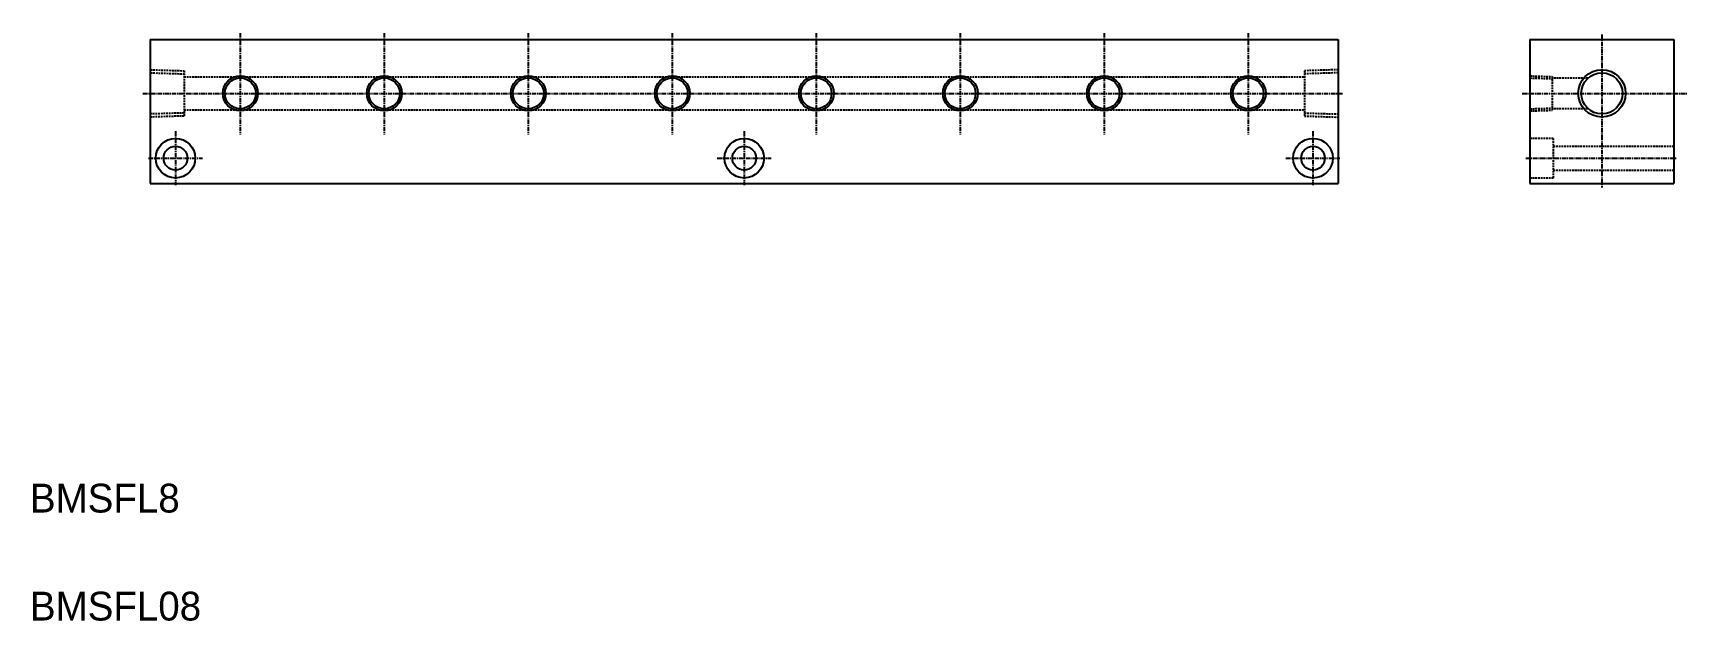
# Model space of a CAD drawing. Extents: x 1192 to 1651, y 302 to 465.
import ezdxf

# ---------------------------------------------------------------- set-up
doc = ezdxf.new("R2010")
doc.units = 0
doc.linetypes.add('CENTER', pattern=[2, 1.25, -0.25, 0.25, -0.25])
doc.linetypes.add('DASHED', pattern=[0.75, 0.5, -0.25])
doc.layers.get('0').update_dxf_attribs({"linetype": 'CONTINUOUS'})
doc.layers.add('CENTER', color=1, linetype='CENTER')

msp = doc.modelspace()

# ---------------------------------------------------------------- linework, layer by layer
at = {"color": 7, "linetype": 'CONTINUOUS'}
for p, q in [((1224.39, 463.66), (1554.39, 463.66)), ((1224.39, 463.66), (1224.39, 423.66)), ((1554.39, 463.66), (1554.39, 423.66)), ((1607.65, 463.66), (1647.65, 463.66)), ((1607.65, 463.66), (1607.65, 423.66)), ((1647.65, 463.66), (1647.65, 423.66)), ((1224.39, 423.66), (1554.39, 423.66)), ((1607.65, 423.66), (1647.65, 423.66))]:
    msp.add_line(p, q, dxfattribs=at)
at = {"color": 3, "linetype": 'DASHED'}
for p, q in [((1224.39, 455.24), (1233.79, 454.95)), ((1233.79, 454.95), (1233.79, 442.38)), ((1554.39, 455.24), (1544.99, 454.95)), ((1544.99, 454.95), (1544.99, 442.38)), ((1224.39, 454.38), (1233.79, 454.09)), ((1233.79, 453.26), (1544.99, 453.26)), ((1554.39, 454.38), (1544.99, 454.09)), ((1607.65, 453.53), (1613.85, 453.33)), ((1607.65, 452.95), (1613.85, 452.75)), ((1613.85, 453.33), (1613.85, 443.99)), ((1623.82, 452.91), (1613.85, 452.91)), ((1233.79, 443.23), (1224.39, 442.94)), ((1233.79, 442.38), (1224.39, 442.08)), ((1233.79, 444.06), (1544.99, 444.06)), ((1544.99, 443.23), (1554.39, 442.94)), ((1544.99, 442.38), (1554.39, 442.08)), ((1607.65, 444.38), (1613.85, 444.57)), ((1607.65, 443.8), (1613.85, 443.99)), ((1623.82, 444.41), (1613.85, 444.41)), ((1614.15, 436.16), (1607.65, 436.16)), ((1614.15, 436.16), (1614.15, 425.16)), ((1614.15, 433.96), (1647.65, 433.96)), ((1614.15, 427.36), (1647.65, 427.36)), ((1614.15, 425.16), (1607.65, 425.16))]:
    msp.add_line(p, q, dxfattribs=at)
for p, q in [((1607.65, 451.16), (1607.65, 451.16)), ((1607.65, 443.66), (1607.65, 443.66))]:
    msp.add_line(p, q)
at = {"color": 3, "linetype": 'CONTINUOUS'}
for centre, radius in [((1627.65, 448.66), 6.58), ((1249.39, 448.66), 4.86), ((1289.39, 448.66), 4.86), ((1329.39, 448.66), 4.86), ((1369.39, 448.66), 4.86), ((1409.39, 448.66), 4.86), ((1449.39, 448.66), 4.86), ((1489.39, 448.66), 4.86), ((1529.39, 448.66), 4.86)]:
    msp.add_circle(centre, radius, dxfattribs=at)
at = {"color": 7, "linetype": 'CONTINUOUS'}
for centre, radius in [((1249.39, 448.66), 4.28), ((1289.39, 448.66), 4.28), ((1329.39, 448.66), 4.28), ((1369.39, 448.66), 4.28), ((1409.39, 448.66), 4.28), ((1449.39, 448.66), 4.28), ((1489.39, 448.66), 4.28), ((1529.39, 448.66), 4.28), ((1627.65, 448.66), 5.72), ((1231.39, 430.66), 5.5), ((1231.39, 430.66), 3.3), ((1389.39, 430.66), 5.5), ((1389.39, 430.66), 3.3), ((1547.39, 430.66), 5.5), ((1547.39, 430.66), 3.3)]:
    msp.add_circle(centre, radius, dxfattribs=at)
at = {"layer": 'CENTER', "color": 1, "linetype": 'CENTER'}
for p, q in [((1249.39, 465.42), (1249.39, 437.27)), ((1289.39, 465.42), (1289.39, 437.27)), ((1329.39, 465.42), (1329.39, 437.27)), ((1369.39, 465.42), (1369.39, 437.27)), ((1409.39, 465.42), (1409.39, 437.27)), ((1449.39, 465.42), (1449.39, 437.27)), ((1489.39, 465.42), (1489.39, 437.27)), ((1529.39, 465.42), (1529.39, 437.27)), ((1627.65, 465.02), (1627.65, 422.5)), ((1222.36, 448.66), (1555.68, 448.66)), ((1605.51, 448.66), (1651.27, 448.66)), ((1231.39, 438.16), (1231.39, 423.16)), ((1389.39, 438.16), (1389.39, 423.16)), ((1547.39, 438.16), (1547.39, 423.16)), ((1223.89, 430.66), (1238.89, 430.66)), ((1381.89, 430.66), (1396.89, 430.66)), ((1539.89, 430.66), (1554.89, 430.66)), ((1606.52, 430.66), (1648.41, 430.66))]:
    msp.add_line(p, q, dxfattribs=at)

# ---------------------------------------------------------------- texts
at = {"color": 7, "linetype": 'CONTINUOUS'}
for s, p in [('BMSFL8', (1190.95, 332.24)), ('BMSFL08', (1190.95, 302.24))]:
    msp.add_text(s, height=8, dxfattribs=at).set_placement(p)

doc.saveas('drawing.dxf')
